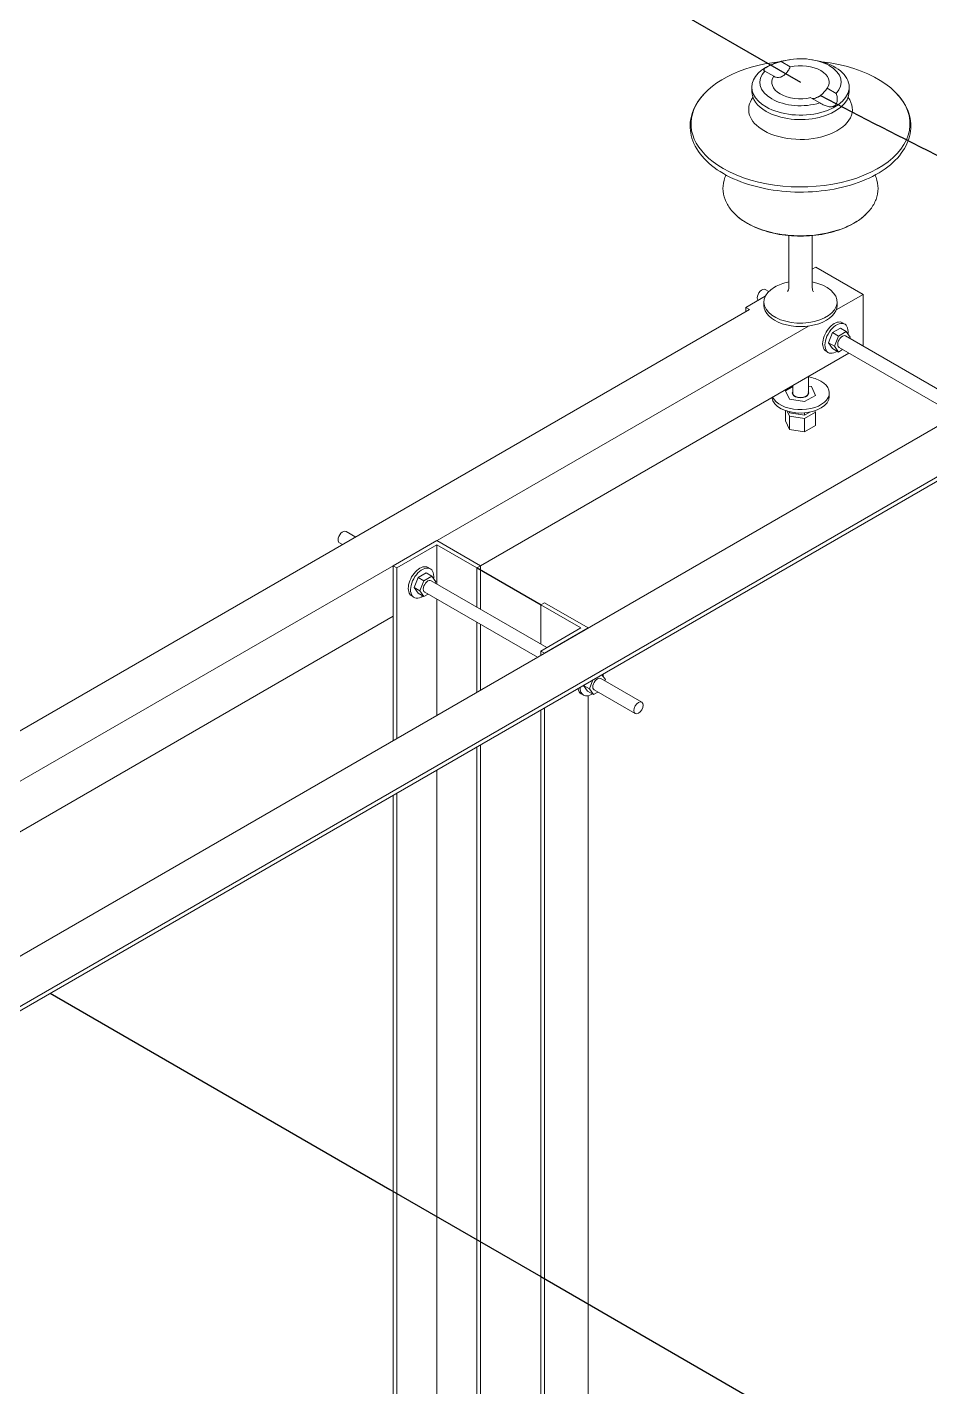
# Model space of a CAD drawing. Header units: millimetres. Extents: x 1804 to 3757, y 2643 to 7323.
# Drawn here: x 2176.61 to 2184.53, y 3196.4 to 3208.33 of the extents above; entities that cross this region are included whole.
import ezdxf

# ---------------------------------------------------------------- set-up
doc = ezdxf.new("R2010")
doc.units = ezdxf.units.MM
doc.layers.add('Conduct', color=1, linetype='Continuous', lineweight=30)

msp = doc.modelspace()

# ---------------------------------------------------------------- linework, layer by layer
at = {"linetype": 'Continuous', "lineweight": 0, "extrusion": (-1.11022e-16, 0.816497, 0.57735)}
for p, q in [((2183.307, 3207.978), (2183.227, 3208.024)), ((2183.299, 3208.041), (2183.28, 3208.038)), ((2183.496, 3208.041), (2183.515, 3208.038)), ((2183.083, 3207.941), (2183.163, 3207.895)), ((2182.971, 3207.762), (2182.971, 3207.801)), ((2183.711, 3207.745), (2183.632, 3207.791)), ((2183.824, 3207.762), (2183.824, 3207.801)), ((2183.488, 3207.707), (2183.567, 3207.662)), ((2183.294, 3206.498), (2183.294, 3206.04)), ((2183.5, 3206.498), (2183.5, 3206.04)), ((2183.531, 3206.221), (2183.5, 3206.203)), ((2183.531, 3206.221), (2183.946, 3205.981)), ((2183.088, 3205.965), (2182.918, 3205.867)), ((2183.086, 3206.025), (2183.118, 3206.007)), ((2183.946, 3205.981), (2183.711, 3205.846)), ((2183.946, 3205.981), (2183.946, 3205.539)), ((2182.95, 3205.849), (2171.995, 3199.523)), ((2182.95, 3205.849), (2182.918, 3205.867)), ((2182.918, 3205.867), (2182.918, 3205.83)), ((2183.076, 3205.915), (2183.076, 3205.885)), ((2183.719, 3205.915), (2183.719, 3205.885)), ((2183.765, 3205.733), (2183.786, 3205.721)), ((2183.466, 3205.704), (2172.242, 3199.224)), ((2183.678, 3205.646), (2183.643, 3205.556)), ((2183.748, 3205.686), (2183.678, 3205.646)), ((2183.729, 3205.616), (2183.678, 3205.646)), ((2183.694, 3205.526), (2183.729, 3205.616)), ((2183.729, 3205.616), (2183.799, 3205.657)), ((2183.799, 3205.657), (2183.748, 3205.686)), ((2183.793, 3205.617), (2184.882, 3204.988)), ((2183.799, 3205.657), (2183.834, 3205.607)), ((2183.834, 3205.607), (2183.83, 3205.595)), ((2183.694, 3205.526), (2183.643, 3205.556)), ((2183.643, 3205.556), (2183.678, 3205.506)), ((2183.729, 3205.476), (2183.678, 3205.506)), ((2183.729, 3205.476), (2183.694, 3205.526)), ((2183.767, 3205.498), (2183.729, 3205.476)), ((2183.736, 3205.517), (2184.766, 3204.921)), ((2183.946, 3205.539), (2183.937, 3205.534)), ((2183.821, 3205.467), (2180.588, 3203.6)), ((2183.621, 3205.483), (2183.641, 3205.471)), ((2183.466, 3205.262), (2183.466, 3205.117)), ((2185.274, 3205.215), (2171.102, 3197.032)), ((2183.329, 3205.174), (2183.265, 3205.137)), ((2183.265, 3205.137), (2183.3, 3205.061)), ((2183.329, 3205.182), (2183.329, 3205.117)), ((2183.494, 3205.173), (2183.466, 3205.177)), ((2183.529, 3205.096), (2183.494, 3205.173)), ((2183.3, 3205.061), (2183.433, 3205.041)), ((2183.433, 3205.041), (2183.529, 3205.096)), ((2183.65, 3205.087), (2183.65, 3205.117)), ((2183.265, 3204.963), (2183.265, 3204.872)), ((2183.28, 3204.958), (2183.3, 3204.913)), ((2183.3, 3204.943), (2183.295, 3204.954)), ((2183.3, 3204.953), (2183.3, 3204.943)), ((2183.433, 3204.923), (2183.3, 3204.943)), ((2183.3, 3204.913), (2183.3, 3204.795)), ((2183.3, 3204.913), (2183.433, 3204.893)), ((2183.479, 3204.949), (2183.433, 3204.923)), ((2183.433, 3204.893), (2183.529, 3204.949)), ((2183.433, 3204.943), (2183.433, 3204.923)), ((2183.433, 3204.893), (2183.433, 3204.775)), ((2183.529, 3204.949), (2183.524, 3204.961)), ((2183.529, 3204.949), (2183.529, 3204.831)), ((2183.3, 3204.795), (2183.265, 3204.872)), ((2183.433, 3204.775), (2183.3, 3204.795)), ((2183.529, 3204.831), (2183.433, 3204.775)), ((2185.044, 3204.64), (2171.485, 3196.811)), ((2185.044, 3204.603), (2171.485, 3196.774)), ((2179.409, 3203.902), (2179.494, 3203.853)), ((2180.205, 3203.821), (2179.822, 3203.6)), ((2180.588, 3203.6), (2180.205, 3203.821)), ((2179.352, 3203.802), (2179.378, 3203.786)), ((2179.854, 3203.582), (2180.205, 3203.784)), ((2180.205, 3203.784), (2180.556, 3203.582)), ((2180.205, 3203.442), (2180.205, 3203.784)), ((2179.822, 3202.067), (2179.822, 3203.6)), ((2179.822, 3203.6), (2179.854, 3203.582)), ((2179.854, 3202.086), (2179.854, 3203.582)), ((2180.129, 3203.586), (2180.149, 3203.575)), ((2180.556, 3203.582), (2180.588, 3203.6)), ((2180.556, 3203.24), (2180.556, 3203.582)), ((2180.588, 3203.221), (2180.588, 3203.6)), ((2180.042, 3203.499), (2180.007, 3203.409)), ((2180.112, 3203.54), (2180.042, 3203.499)), ((2180.093, 3203.47), (2180.042, 3203.499)), ((2180.058, 3203.38), (2180.093, 3203.47)), ((2180.093, 3203.47), (2180.163, 3203.51)), ((2180.163, 3203.51), (2180.112, 3203.54)), ((2180.157, 3203.47), (2181.172, 3202.884)), ((2180.163, 3203.51), (2180.198, 3203.46)), ((2180.198, 3203.46), (2180.194, 3203.449)), ((2180.058, 3203.38), (2180.007, 3203.409)), ((2180.007, 3203.409), (2180.042, 3203.359)), ((2180.093, 3203.33), (2180.042, 3203.359)), ((2180.093, 3203.33), (2180.058, 3203.38)), ((2180.131, 3203.352), (2180.093, 3203.33)), ((2180.099, 3203.37), (2181.089, 3202.798)), ((2179.984, 3203.336), (2180.005, 3203.324)), ((2180.205, 3202.288), (2180.205, 3203.309)), ((2181.118, 3203.257), (2181.15, 3203.276)), ((2181.118, 3202.915), (2181.118, 3203.257)), ((2181.469, 3203.055), (2181.118, 3203.257)), ((2181.15, 3203.276), (2181.533, 3203.055)), ((2179.822, 3203.158), (2172.247, 3198.784)), ((2180.556, 3202.491), (2180.556, 3203.106)), ((2180.588, 3202.509), (2180.588, 3203.088)), ((2181.118, 3202.852), (2181.469, 3203.055)), ((2181.533, 3203.055), (2181.15, 3202.834)), ((2181.118, 3202.815), (2181.118, 3202.852)), ((2181.15, 3202.834), (2181.118, 3202.852)), ((2181.655, 3202.645), (2181.685, 3202.602)), ((2181.495, 3202.554), (2181.494, 3202.55)), ((2181.545, 3202.521), (2181.494, 3202.55)), ((2181.494, 3202.55), (2181.529, 3202.501)), ((2181.545, 3202.521), (2181.576, 3202.6)), ((2181.58, 3202.471), (2181.545, 3202.521)), ((2181.586, 3202.511), (2181.946, 3202.304)), ((2181.644, 3202.611), (2182.004, 3202.404)), ((2181.685, 3202.602), (2181.681, 3202.59)), ((2181.472, 3202.478), (2181.492, 3202.466)), ((2181.58, 3202.471), (2181.529, 3202.501)), ((2181.533, 3197.158), (2181.533, 3202.461)), ((2181.618, 3202.493), (2181.58, 3202.471)), ((2181.118, 3196.918), (2181.118, 3202.336)), ((2181.15, 3196.936), (2181.15, 3202.354)), ((2180.588, 3197.324), (2180.588, 3202.03)), ((2180.556, 3197.342), (2180.556, 3202.011)), ((2180.205, 3197.545), (2180.205, 3201.809)), ((2179.822, 3195.69), (2179.822, 3201.588)), ((2179.854, 3195.709), (2179.854, 3201.606)), ((2180.205, 3195.911), (2180.205, 3197.545)), ((2180.556, 3196.114), (2180.556, 3197.342)), ((2180.588, 3196.133), (2180.588, 3197.324)), ((2181.533, 3191.26), (2181.533, 3197.158)), ((2181.118, 3191.021), (2181.118, 3196.918)), ((2181.15, 3191.039), (2181.15, 3196.936))]:
    msp.add_line(p, q, dxfattribs=at)
at = {"linetype": 'Continuous', "lineweight": 0}
for centre, major_axis, start_param, end_param in [((2183.397, 3207.479), (-0.961, 0), 4.906998, 7.068583), ((2183.397, 3207.479), (-0.961, 0), 0.785398, 4.51778), ((2183.397, 3207.801), (0.427, 0), 1.85028, 3.926991), ((2183.397, 3207.801), (0.427, 0), 3.926991, 7.574498), ((2183.397, 3207.843), (0.357, 0), 5.787378, 8.349789), ((2183.397, 3207.843), (-0.251, 0), 2.773617, 5.080364), ((2183.397, 3207.843), (0.357, 0), 2.645785, 5.208196), ((2183.397, 3207.843), (-0.251, 0), 5.91521, 8.221957), ((2183.397, 3207.762), (0.427, 0), 3.141593, 3.926991), ((2183.397, 3207.762), (0.427, 0), 3.926991, 6.283185), ((2183.397, 3207.604), (0.455, 0), 2.729355, 3.926991), ((2183.397, 3207.604), (0.455, 0), 3.926991, 6.695423), ((2183.397, 3206.881), (0.667, 0), 3.772563, 3.926991), ((2183.397, 3206.881), (0.667, 0), 3.926991, 5.652215), ((2183.397, 3205.915), (-0.321, 0), 5.497787, 10.668421), ((2183.397, 3205.915), (-0.321, 0), 5.039542, 5.497787), ((2183.058, 3205.975), (-0.0289, -0.05), 3.141593, 5.497787), ((2183.058, 3205.975), (-0.0289, -0.05), 5.497787, 6.106578), ((2183.397, 3205.885), (-0.321, 0), 0, 3.141593), ((2183.693, 3205.608), (0.072, 0.125), 0, 3.141593), ((2183.713, 3205.596), (0.072, 0.125), 5.497787, 10.271767), ((2183.764, 3205.567), (0.0289, 0.05), 0, 3.141593), ((2183.713, 3205.596), (0.072, 0.125), 5.340099, 5.497787), ((2183.397, 3205.117), (0.253, 0), 0.785398, 1.295919), ((2183.397, 3205.117), (0.253, 0), 3.392227, 7.068583), ((2183.397, 3205.117), (0.0722, 0), 2.824032, 6.600746), ((2183.397, 3205.087), (0.253, 0), 3.216118, 6.283185), ((2183.397, 3205.117), (0.0686, 0), 3.141593, 6.283185), ((2183.397, 3204.969), (0.0686, 0), 4.397019, 4.50416), ((2179.38, 3203.852), (-0.0289, -0.05), 3.141593, 5.497787), ((2179.38, 3203.852), (-0.0289, -0.05), 5.497787, 6.283185), ((2180.057, 3203.461), (0.072, 0.125), 0, 3.141593), ((2180.077, 3203.449), (0.072, 0.125), 5.497787, 10.271767), ((2180.128, 3203.42), (0.0289, 0.05), 0, 3.141593), ((2180.077, 3203.449), (0.072, 0.125), 5.340099, 5.497787), ((2181.564, 3202.591), (0.072, 0.125), 5.340099, 5.497787), ((2181.564, 3202.591), (0.072, 0.125), 5.497787, 5.518831), ((2181.544, 3202.603), (0.072, 0.125), 2.536121, 3.141593), ((2181.564, 3202.591), (0.072, 0.125), 2.335151, 3.988582), ((2181.615, 3202.561), (0.0289, 0.05), 0, 3.141593)]:
    msp.add_ellipse(centre, major_axis=major_axis, ratio=0.57735, start_param=start_param, end_param=end_param, dxfattribs=at)
msp.add_ellipse((2181.975, 3202.354), major_axis=(0.0289, 0.05), ratio=0.57735, dxfattribs=at)
for points, knots in [([(2183.227, 3208.024), (2183.221, 3208.022), (2183.215, 3208.021), (2183.196, 3208.015), (2183.185, 3208.012), (2183.167, 3208.005), (2183.16, 3208.003), (2183.148, 3207.998), (2183.141, 3207.996), (2183.128, 3207.99), (2183.122, 3207.988), (2183.114, 3207.984), (2183.111, 3207.982), (2183.106, 3207.979), (2183.104, 3207.978), (2183.099, 3207.975), (2183.097, 3207.974), (2183.093, 3207.971), (2183.091, 3207.97), (2183.086, 3207.966), (2183.083, 3207.964), (2183.079, 3207.96), (2183.077, 3207.958), (2183.075, 3207.954), (2183.075, 3207.952), (2183.075, 3207.948), (2183.076, 3207.946), (2183.08, 3207.943), (2183.081, 3207.942), (2183.083, 3207.941)], [55.002389, 55.002389, 55.002389, 55.002389, 57.889221, 57.889221, 63.217347, 63.217347, 65.926196, 65.926196, 68.635045, 68.635045, 71.343894, 71.343894, 72.698319, 72.698319, 74.052743, 74.052743, 75.407167, 75.407167, 76.761592, 76.761592, 79.470441, 79.470441, 82.17929, 82.17929, 84.888139, 84.888139, 90.216265, 90.216265, 93.103097, 93.103097, 93.103097, 93.103097]), ([(2183.163, 3207.895), (2183.171, 3207.889), (2183.181, 3207.886), (2183.2, 3207.884), (2183.208, 3207.884), (2183.221, 3207.888), (2183.225, 3207.889), (2183.231, 3207.891), (2183.232, 3207.892), (2183.235, 3207.893), (2183.236, 3207.894), (2183.237, 3207.895), (2183.238, 3207.895), (2183.239, 3207.896), (2183.24, 3207.896), (2183.24, 3207.896), (2183.241, 3207.897), (2183.242, 3207.897), (2183.242, 3207.898), (2183.244, 3207.899), (2183.245, 3207.899), (2183.253, 3207.904), (2183.259, 3207.91), (2183.272, 3207.922), (2183.278, 3207.929), (2183.291, 3207.947), (2183.298, 3207.958), (2183.304, 3207.973), (2183.306, 3207.976), (2183.307, 3207.978)], [-31.952209, -31.952209, -31.952209, -31.952209, -25.470964, -25.470964, -20.523058, -20.523058, -18.182578, -18.182578, -17.220359, -17.220359, -16.688649, -16.688649, -16.283281, -16.283281, -16.028255, -16.028255, -15.792942, -15.792942, -15.490668, -15.490668, -14.849156, -14.849156, -10.797379, -10.797379, -6.700985, -6.700985, -1.231185, -1.231185, 0, 0, 0, 0]), ([(2183.632, 3207.791), (2183.623, 3207.778), (2183.613, 3207.766), (2183.595, 3207.746), (2183.586, 3207.738), (2183.574, 3207.728), (2183.57, 3207.725), (2183.564, 3207.721), (2183.562, 3207.72), (2183.56, 3207.719), (2183.559, 3207.718), (2183.557, 3207.717), (2183.556, 3207.717), (2183.555, 3207.716), (2183.555, 3207.716), (2183.554, 3207.715), (2183.554, 3207.715), (2183.553, 3207.714), (2183.552, 3207.714), (2183.551, 3207.713), (2183.549, 3207.713), (2183.542, 3207.709), (2183.535, 3207.706), (2183.522, 3207.702), (2183.516, 3207.701), (2183.504, 3207.701), (2183.499, 3207.702), (2183.494, 3207.704)], [-31.952209, -31.952209, -31.952209, -31.952209, -25.470964, -25.470964, -20.523058, -20.523058, -18.182578, -18.182578, -17.220359, -17.220359, -16.688649, -16.688649, -16.283281, -16.283281, -16.028255, -16.028255, -15.792942, -15.792942, -15.490668, -15.490668, -14.849156, -14.849156, -10.797379, -10.797379, -6.700985, -6.700985, -1.982393, -1.982393, -1.982393, -1.982393]), ([(2184.234, 3207.751), (2184.287, 3207.697), (2184.326, 3207.637), (2184.367, 3207.513), (2184.371, 3207.451), (2184.348, 3207.33), (2184.321, 3207.273), (2184.239, 3207.163), (2184.182, 3207.111), (2184.043, 3207.02), (2183.96, 3206.981), (2183.779, 3206.922), (2183.68, 3206.9), (2183.477, 3206.878), (2183.372, 3206.876), (2183.168, 3206.892), (2183.068, 3206.91), (2182.881, 3206.963), (2182.795, 3206.999), (2182.645, 3207.085), (2182.582, 3207.137), (2182.486, 3207.249), (2182.453, 3207.311), (2182.424, 3207.435), (2182.425, 3207.497), (2182.459, 3207.615), (2182.491, 3207.672), (2182.544, 3207.733), (2182.552, 3207.742), (2182.56, 3207.751)], [0.271971, 0.271971, 0.271971, 0.271971, 0.594873, 0.594873, 0.895931, 0.895931, 1.192018, 1.192018, 1.509336, 1.509336, 1.836925, 1.836925, 2.164287, 2.164287, 2.490465, 2.490465, 2.816535, 2.816535, 3.143639, 3.143639, 3.471549, 3.471549, 3.791724, 3.791724, 4.089143, 4.089143, 4.388234, 4.388234, 4.440418, 4.440418, 4.440418, 4.440418]), ([(2183.567, 3207.662), (2183.573, 3207.658), (2183.58, 3207.654), (2183.598, 3207.644), (2183.61, 3207.639), (2183.628, 3207.633), (2183.634, 3207.631), (2183.647, 3207.629), (2183.653, 3207.628), (2183.666, 3207.627), (2183.672, 3207.628), (2183.681, 3207.63), (2183.683, 3207.63), (2183.688, 3207.632), (2183.691, 3207.634), (2183.696, 3207.636), (2183.698, 3207.638), (2183.702, 3207.641), (2183.704, 3207.643), (2183.709, 3207.649), (2183.712, 3207.654), (2183.716, 3207.664), (2183.717, 3207.669), (2183.719, 3207.68), (2183.72, 3207.686), (2183.72, 3207.702), (2183.719, 3207.714), (2183.715, 3207.732), (2183.713, 3207.738), (2183.711, 3207.745)], [85.071623, 85.071623, 85.071623, 85.071623, 87.958455, 87.958455, 93.286581, 93.286581, 95.99543, 95.99543, 98.704279, 98.704279, 101.413128, 101.413128, 102.767553, 102.767553, 104.121977, 104.121977, 105.476401, 105.476401, 106.830826, 106.830826, 109.539675, 109.539675, 112.248524, 112.248524, 114.957373, 114.957373, 120.285499, 120.285499, 123.172331, 123.172331, 123.172331, 123.172331]), ([(2182.859, 3206.654), (2182.83, 3206.677), (2182.805, 3206.702), (2182.763, 3206.756), (2182.746, 3206.785), (2182.723, 3206.846), (2182.717, 3206.878), (2182.716, 3206.943), (2182.722, 3206.975), (2182.736, 3207.014), (2182.739, 3207.021), (2182.743, 3207.029)], [3.2960201, 3.2960201, 3.2960201, 3.2960201, 3.5052287, 3.5052287, 3.7144373, 3.7144373, 3.9236459, 3.9236459, 4.1328545, 4.1328545, 4.1871116, 4.1871116, 4.1871116, 4.1871116]), ([(2184.051, 3207.029), (2184.055, 3207.021), (2184.058, 3207.014), (2184.072, 3206.975), (2184.078, 3206.943), (2184.078, 3206.878), (2184.071, 3206.846), (2184.049, 3206.785), (2184.032, 3206.756), (2183.99, 3206.702), (2183.964, 3206.677), (2183.936, 3206.654)], [0.5252774, 0.5252774, 0.5252774, 0.5252774, 0.5795345, 0.5795345, 0.7887431, 0.7887431, 0.9979517, 0.9979517, 1.2071603, 1.2071603, 1.4163689, 1.4163689, 1.4163689, 1.4163689]), ([(2183.971, 3206.685), (2183.945, 3206.66), (2183.915, 3206.636), (2183.831, 3206.584), (2183.772, 3206.558), (2183.644, 3206.518), (2183.575, 3206.505), (2183.433, 3206.491), (2183.361, 3206.491), (2183.219, 3206.505), (2183.15, 3206.518), (2183.023, 3206.558), (2182.964, 3206.584), (2182.879, 3206.636), (2182.849, 3206.66), (2182.823, 3206.685)], [1.314602, 1.314602, 1.314602, 1.314602, 1.535451, 1.535451, 1.86451, 1.86451, 2.193016, 2.193016, 2.520216, 2.520216, 2.847417, 2.847417, 3.175921, 3.175921, 3.397787, 3.397787, 3.397787, 3.397787]), ([(2183.283, 3206.006), (2183.283, 3206.006), (2183.283, 3206.006), (2183.284, 3206.006), (2183.285, 3206.008), (2183.29, 3206.016), (2183.293, 3206.024), (2183.294, 3206.035), (2183.294, 3206.037), (2183.294, 3206.04)], [8.1308533, 8.1308533, 8.1308533, 8.1308533, 8.1488203, 8.1488203, 8.3391828, 8.3391828, 8.5816382, 8.5816382, 8.6393798, 8.6393798, 8.6393798, 8.6393798]), ([(2183.5, 3206.04), (2183.5, 3206.025), (2183.506, 3206.012), (2183.51, 3206.006), (2183.511, 3206.006), (2183.511, 3206.006)], [5.4977871, 5.4977871, 5.4977871, 5.4977871, 5.8767018, 5.8767018, 6.0063137, 6.0063137, 6.0063137, 6.0063137])]:
    msp.add_open_spline(points, degree=3, knots=knots, dxfattribs=at)
at = {"layer": 'Conduct', "extrusion": (-1.11022e-16, 0.816497, 0.57735)}
for p, q in [((2175.257, 3212.543), (2183.397, 3207.843)), ((2180.56, 3203.584), (2181.122, 3203.259)), ((2176.813, 3199.85), (2179.794, 3198.129)), ((2179.794, 3198.129), (2181.118, 3197.364)), ((2181.118, 3197.364), (2183.397, 3196.048))]:
    msp.add_line(p, q, dxfattribs=at)
at = {"layer": 'Conduct'}
msp.add_open_spline([(2183.573, 3207.728), (2184.284, 3207.346), (2185.416, 3206.817), (2186.726, 3206.092), (2187.509, 3205.657), (2188.064, 3205.21), (2188.281, 3204.675), (2188.429, 3204.256), (2188.506, 3204.063), (2188.54, 3203.975)], degree=3, knots=[528.940729, 528.940729, 528.940729, 528.940729, 863.950883, 1047.843544, 1150.261011, 1237.054659, 1336.643013, 1383.484504, 1422.715231, 1422.715231, 1422.715231, 1422.715231], dxfattribs=at)

doc.saveas('drawing.dxf')
